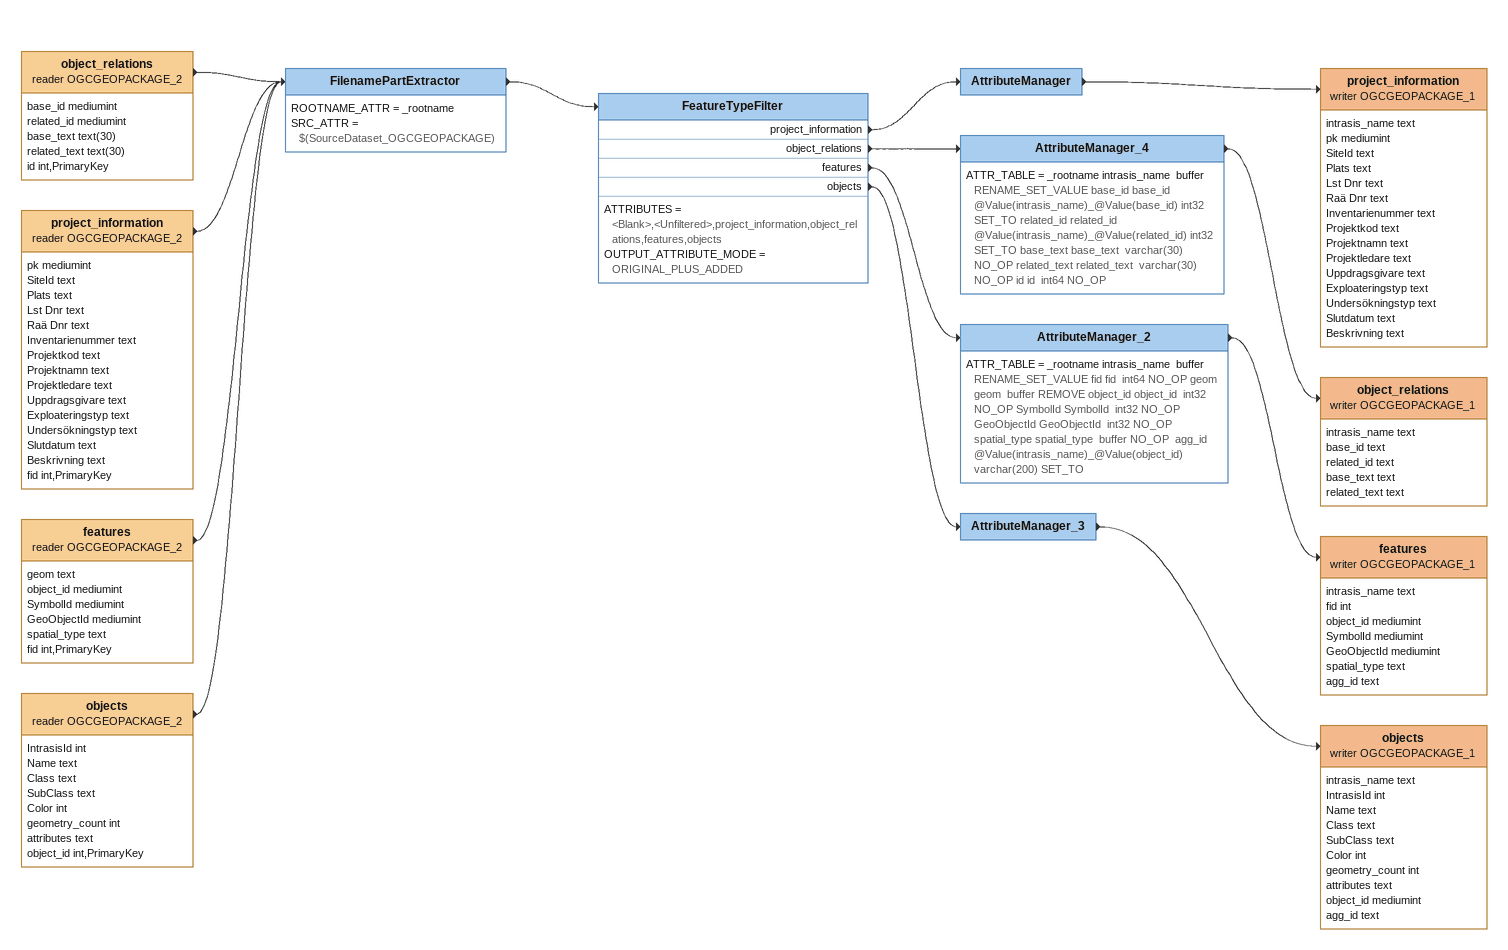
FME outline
object_relations (reader OGCGEOPACKAGE_2)
    attributes: base_id mediumint, related_id mediumint, base_text text(30), related_text text(30), id int,PrimaryKey
    -> FilenamePartExtractor
project_information (reader OGCGEOPACKAGE_2)
    attributes: pk mediumint, SiteId text, Plats text, Lst Dnr text, Raä Dnr text, Inventarienummer text, Projektkod text, Projektnamn text, Projektledare text, Uppdragsgivare text, Exploateringstyp text, Undersökningstyp text, Slutdatum text, Beskrivning text, fid int,PrimaryKey
    -> FilenamePartExtractor
features (reader OGCGEOPACKAGE_2)
    attributes: geom text, object_id mediumint, SymbolId mediumint, GeoObjectId mediumint, spatial_type text, fid int,PrimaryKey
    -> FilenamePartExtractor
objects (reader OGCGEOPACKAGE_2)
    attributes: IntrasisId int, Name text, Class text, SubClass text, Color int, geometry_count int, attributes text, object_id int,PrimaryKey
    -> FilenamePartExtractor
FilenamePartExtractor
    ROOTNAME_ATTR = _rootname
    SRC_ATTR = $(SourceDataset_OGCGEOPACKAGE)
    -> FeatureTypeFilter
FeatureTypeFilter
    ATTRIBUTES = <Blank>,<Unfiltered>,project_information,object_relations,features,objects
    OUTPUT_ATTRIBUTE_MODE = ORIGINAL_PLUS_ADDED
    project_information -> AttributeManager
    object_relations -> AttributeManager_4
    features -> AttributeManager_2
    objects -> AttributeManager_3
AttributeManager
    -> project_information (writer OGCGEOPACKAGE_1)
project_information (writer OGCGEOPACKAGE_1)
    attributes: intrasis_name text, pk mediumint, SiteId text, Plats text, Lst Dnr text, Raä Dnr text, Inventarienummer text, Projektkod text, Projektnamn text, Projektledare text, Uppdragsgivare text, Exploateringstyp text, Undersökningstyp text, Slutdatum text, Beskrivning text
AttributeManager_4
    ATTR_TABLE = _rootname intrasis_name  buffer RENAME_SET_VALUE base_id base_id @Value(intrasis_name)_@Value(base_id) int32 SET_TO related_id related_id @Value(intrasis_name)_@Value(related_id) int32 SET_TO base_text base_text  varchar(30) NO_OP related_text related_text  varchar(30) NO_OP id id  int64 NO_OP
    -> object_relations (writer OGCGEOPACKAGE_1)
object_relations (writer OGCGEOPACKAGE_1)
    attributes: intrasis_name text, base_id text, related_id text, base_text text, related_text text
AttributeManager_2
    ATTR_TABLE = _rootname intrasis_name  buffer RENAME_SET_VALUE fid fid  int64 NO_OP geom geom  buffer REMOVE object_id object_id  int32 NO_OP SymbolId SymbolId  int32 NO_OP GeoObjectId GeoObjectId  int32 NO_OP spatial_type spatial_type  buffer NO_OP  agg_id @Value(intrasis_name)_@Value(object_id) varchar(200) SET_TO
    -> features (writer OGCGEOPACKAGE_1)
features (writer OGCGEOPACKAGE_1)
    attributes: intrasis_name text, fid int, object_id mediumint, SymbolId mediumint, GeoObjectId mediumint, spatial_type text, agg_id text
AttributeManager_3
    -> objects (writer OGCGEOPACKAGE_1)
objects (writer OGCGEOPACKAGE_1)
    attributes: intrasis_name text, IntrasisId int, Name text, Class text, SubClass text, Color int, geometry_count int, attributes text, object_id mediumint, agg_id text
